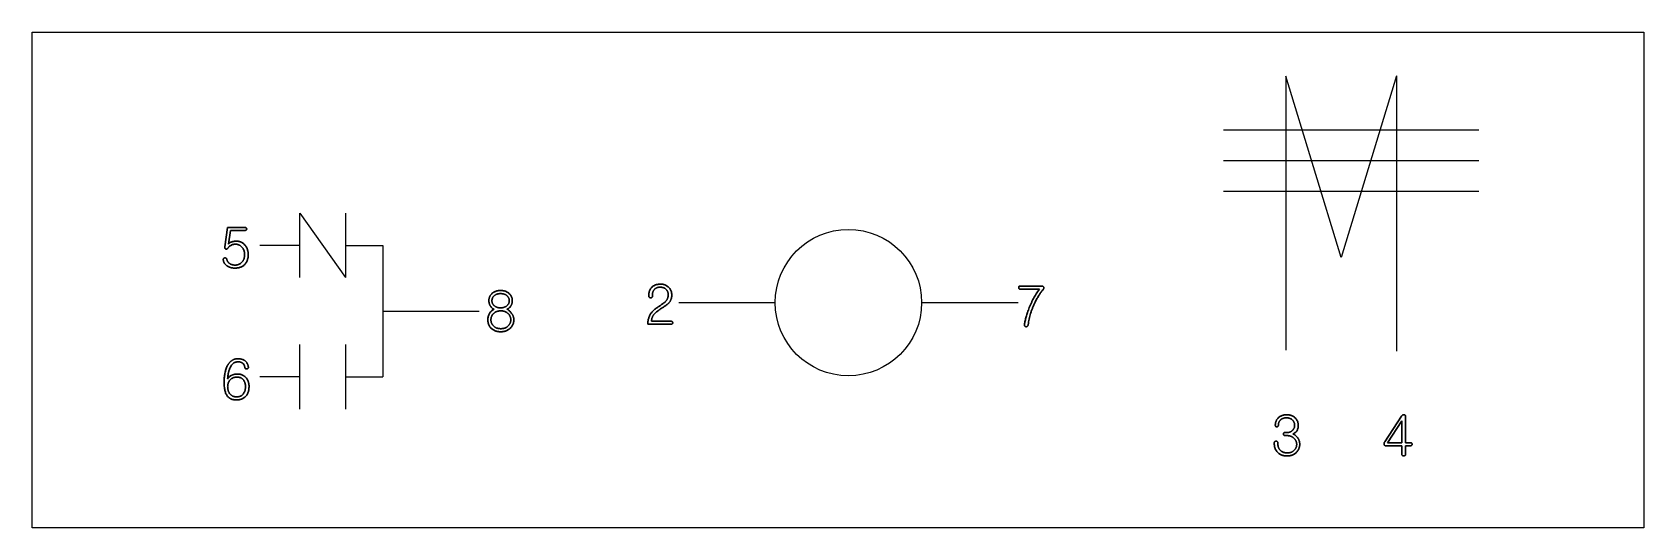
# Model space of a CAD drawing. Header units: millimetres. Extents: x 29 to 409, y 30 to 301.
# Drawn here: x 260.8 to 327.9, y 87.8 to 108.5 of the extents above; entities that cross this region are included whole.
import ezdxf

# ---------------------------------------------------------------- set-up
doc = ezdxf.new("R2010")
doc.units = ezdxf.units.MM
doc.layers.add('4', color=133, linetype='Continuous')
doc.layers.add('ASHADE', color=7, linetype='Continuous')
doc.layers.add('Z_OM_OUTLINE', color=7, linetype='Continuous', lineweight=30)

msp = doc.modelspace()

# ---------------------------------------------------------------- linework, layer by layer
for p, q in [((310.373, 104.42), (321.005, 104.42)), ((310.373, 103.144), (321.005, 103.144)), ((310.373, 101.869), (321.005, 101.869)), ((271.918, 99.611), (270.247, 99.611)), ((273.809, 99.611), (275.366, 99.611)), ((275.366, 99.611), (275.366, 94.133)), ((275.366, 96.872), (279.384, 96.872)), ((287.688, 97.226), (291.706, 97.226)), ((297.805, 97.226), (301.822, 97.226)), ((271.918, 94.133), (270.247, 94.133)), ((273.809, 94.133), (275.366, 94.133))]:
    msp.add_line(p, q)
msp.add_lwpolyline([(260.772, 108.49), (327.871, 108.49), (327.871, 87.845), (260.772, 87.845)], close=True)
msp.add_circle((294.755, 97.226), 3.049)
at = {"layer": '4', "color": 0}
for p, q in [((315.269, 99.104), (312.968, 106.663)), ((317.576, 106.669), (315.269, 99.104))]:
    msp.add_line(p, q, dxfattribs=at)
at = {"layer": 'ASHADE'}
for p, q in [((312.968, 106.663), (312.968, 95.248)), ((317.576, 106.669), (317.576, 95.206)), ((271.918, 98.269), (271.918, 100.953)), ((273.809, 100.953), (273.809, 98.269)), ((271.918, 92.791), (271.918, 95.475)), ((273.809, 95.475), (273.809, 92.791))]:
    msp.add_line(p, q, dxfattribs=at)
at = {"layer": 'ASHADE', "ltscale": 2}
msp.add_line((271.918, 100.953), (273.809, 98.269), dxfattribs=at)
at = {"layer": 'Z_OM_OUTLINE'}
for p, q in [((268.906, 100.358), (268.789, 99.553)), ((269.626, 100.358), (268.906, 100.358)), ((268.938, 99.665), (269.023, 100.231)), ((269.023, 100.231), (269.626, 100.231)), ((286.446, 97.558), (286.446, 97.501)), ((286.594, 97.494), (286.594, 97.556)), ((302.803, 97.916), (301.91, 97.916)), ((301.911, 97.789), (302.716, 97.789)), ((286.963, 96.978), (287.007, 97.009)), ((286.403, 96.321), (287.371, 96.321)), ((287.371, 96.448), (286.552, 96.448)), ((317.783, 92.493), (317.084, 91.423)), ((317.207, 91.388), (317.801, 92.296)), ((317.801, 92.296), (317.801, 91.388)), ((317.949, 91.388), (317.949, 92.477)), ((312.487, 91.383), (312.487, 91.336)), ((312.635, 91.333), (312.635, 91.383)), ((312.995, 91.812), (312.933, 91.812)), ((312.933, 91.685), (313.011, 91.685)), ((317.13, 91.261), (317.801, 91.261)), ((317.801, 91.388), (317.207, 91.388)), ((317.801, 91.261), (317.801, 90.904)), ((318.165, 91.388), (317.949, 91.388)), ((317.949, 91.261), (318.159, 91.261)), ((317.949, 90.904), (317.949, 91.261))]:
    msp.add_line(p, q, dxfattribs=at)
for points, knots in [([(269.68, 100.34), (269.677, 100.342), (269.669, 100.348), (269.656, 100.354), (269.642, 100.358), (269.631, 100.358), (269.626, 100.358)], [0, 0, 0, 0, 0.235533, 0.471133, 0.727815, 1, 1, 1, 1]), ([(269.626, 100.231), (269.632, 100.231), (269.642, 100.231), (269.657, 100.236), (269.671, 100.242), (269.679, 100.248), (269.682, 100.251)], [0, 0, 0, 0, 0.2658055, 0.5123853, 0.7567022, 1, 1, 1, 1]), ([(269.701, 100.294), (269.7, 100.299), (269.7, 100.307), (269.696, 100.319), (269.69, 100.331), (269.684, 100.337), (269.68, 100.34)], [0, 0, 0, 0, 0.25367, 0.497236, 0.743622, 1, 1, 1, 1]), ([(269.682, 100.251), (269.685, 100.254), (269.691, 100.26), (269.696, 100.271), (269.7, 100.282), (269.701, 100.29), (269.701, 100.294)], [0, 0, 0, 0, 0.259861, 0.50393, 0.75062, 1, 1, 1, 1]), ([(268.789, 99.553), (268.788, 99.548), (268.787, 99.537), (268.786, 99.522), (268.788, 99.508), (268.792, 99.495), (268.798, 99.484), (268.806, 99.474), (268.817, 99.466), (268.825, 99.461), (268.829, 99.459)], [0, 0, 0, 0, 0.150093, 0.286877, 0.413004, 0.531472, 0.643222, 0.755129, 0.873522, 1, 1, 1, 1]), ([(268.829, 99.459), (268.833, 99.458), (268.842, 99.455), (268.855, 99.453), (268.867, 99.455), (268.88, 99.459), (268.892, 99.466), (268.904, 99.475), (268.915, 99.487), (268.922, 99.497), (268.926, 99.502)], [0, 0, 0, 0, 0.120141, 0.229286, 0.338431, 0.449539, 0.567175, 0.69745, 0.838895, 1, 1, 1, 1]), ([(268.926, 99.502), (268.934, 99.513), (268.949, 99.535), (268.976, 99.564), (269.006, 99.59), (269.029, 99.604), (269.041, 99.611)], [0, 0, 0, 0, 0.251949, 0.502221, 0.748748, 1, 1, 1, 1]), ([(269.078, 99.754), (269.065, 99.749), (269.038, 99.739), (269.002, 99.718), (268.968, 99.694), (268.948, 99.674), (268.938, 99.665)], [0, 0, 0, 0, 0.250708, 0.500277, 0.748188, 1, 1, 1, 1]), ([(269.041, 99.611), (269.055, 99.619), (269.084, 99.633), (269.131, 99.648), (269.18, 99.657), (269.213, 99.658), (269.23, 99.658)], [0, 0, 0, 0, 0.246462, 0.491852, 0.742581, 1, 1, 1, 1]), ([(269.262, 99.786), (269.246, 99.785), (269.214, 99.784), (269.166, 99.778), (269.121, 99.769), (269.092, 99.759), (269.078, 99.754)], [0, 0, 0, 0, 0.260819, 0.512859, 0.75944, 1, 1, 1, 1]), ([(269.23, 99.658), (269.245, 99.658), (269.273, 99.657), (269.316, 99.651), (269.355, 99.64), (269.393, 99.626), (269.428, 99.607), (269.461, 99.583), (269.492, 99.556), (269.51, 99.535), (269.519, 99.525)], [0, 0, 0, 0, 0.133754, 0.261771, 0.386542, 0.507434, 0.627874, 0.748867, 0.872679, 1, 1, 1, 1]), ([(269.638, 99.611), (269.626, 99.625), (269.603, 99.652), (269.563, 99.688), (269.521, 99.719), (269.475, 99.743), (269.426, 99.762), (269.374, 99.776), (269.319, 99.784), (269.281, 99.785), (269.262, 99.786)], [0, 0, 0, 0, 0.1267565, 0.2496119, 0.3701132, 0.4908858, 0.6117691, 0.7361738, 0.8648863, 1, 1, 1, 1]), ([(269.519, 99.525), (269.527, 99.515), (269.542, 99.494), (269.562, 99.46), (269.579, 99.425), (269.592, 99.388), (269.603, 99.349), (269.611, 99.309), (269.615, 99.266), (269.615, 99.237), (269.616, 99.223)], [0, 0, 0, 0, 0.120217, 0.239097, 0.359536, 0.480692, 0.604885, 0.731998, 0.863728, 1, 1, 1, 1]), ([(269.764, 99.223), (269.764, 99.242), (269.763, 99.279), (269.757, 99.334), (269.747, 99.386), (269.733, 99.436), (269.716, 99.484), (269.694, 99.529), (269.668, 99.572), (269.648, 99.598), (269.638, 99.611)], [0, 0, 0, 0, 0.136772, 0.267885, 0.395691, 0.519481, 0.640677, 0.760811, 0.87952, 1, 1, 1, 1]), ([(268.733, 99.054), (268.73, 99.05), (268.725, 99.041), (268.722, 99.026), (268.722, 99.01), (268.724, 98.999), (268.726, 98.994)], [0, 0, 0, 0, 0.238314, 0.478762, 0.729275, 1, 1, 1, 1]), ([(268.726, 98.994), (268.728, 98.982), (268.734, 98.957), (268.747, 98.923), (268.763, 98.889), (268.782, 98.858), (268.805, 98.829), (268.83, 98.801), (268.859, 98.775), (268.88, 98.76), (268.891, 98.752)], [0, 0, 0, 0, 0.125015, 0.248001, 0.37017, 0.491822, 0.613638, 0.739142, 0.867834, 1, 1, 1, 1]), ([(268.781, 99.086), (268.776, 99.085), (268.766, 99.082), (268.753, 99.075), (268.741, 99.066), (268.736, 99.058), (268.733, 99.054)], [0, 0, 0, 0, 0.259507, 0.508453, 0.74809, 1, 1, 1, 1]), ([(268.836, 99.079), (268.831, 99.081), (268.823, 99.085), (268.809, 99.088), (268.795, 99.088), (268.785, 99.087), (268.781, 99.086)], [0, 0, 0, 0, 0.254365, 0.50003, 0.745905, 1, 1, 1, 1]), ([(268.874, 99.028), (268.872, 99.034), (268.869, 99.045), (268.86, 99.059), (268.849, 99.072), (268.84, 99.077), (268.836, 99.079)], [0, 0, 0, 0, 0.276329, 0.528664, 0.763128, 1, 1, 1, 1]), ([(268.983, 98.856), (268.976, 98.862), (268.962, 98.873), (268.943, 98.891), (268.926, 98.911), (268.912, 98.932), (268.899, 98.954), (268.888, 98.977), (268.88, 99.002), (268.876, 99.019), (268.874, 99.028)], [0, 0, 0, 0, 0.129066, 0.25405, 0.378231, 0.50059, 0.621858, 0.745864, 0.870238, 1, 1, 1, 1]), ([(268.891, 98.752), (268.902, 98.745), (268.925, 98.73), (268.961, 98.712), (268.999, 98.697), (269.038, 98.684), (269.079, 98.674), (269.121, 98.667), (269.165, 98.663), (269.195, 98.662), (269.21, 98.662)], [0, 0, 0, 0, 0.120157, 0.239412, 0.35946, 0.48144, 0.606016, 0.733648, 0.865139, 1, 1, 1, 1]), ([(269.221, 98.789), (269.209, 98.789), (269.186, 98.79), (269.152, 98.793), (269.119, 98.798), (269.089, 98.806), (269.059, 98.815), (269.032, 98.827), (269.007, 98.84), (268.991, 98.851), (268.983, 98.856)], [0, 0, 0, 0, 0.142212, 0.278425, 0.407828, 0.533619, 0.653919, 0.771274, 0.886099, 1, 1, 1, 1]), ([(269.21, 98.662), (269.233, 98.662), (269.278, 98.663), (269.342, 98.672), (269.403, 98.685), (269.459, 98.705), (269.511, 98.729), (269.558, 98.759), (269.602, 98.795), (269.627, 98.822), (269.639, 98.836)], [0, 0, 0, 0, 0.14399, 0.279299, 0.408352, 0.531297, 0.65044, 0.767108, 0.883045, 1, 1, 1, 1]), ([(269.513, 98.923), (269.504, 98.912), (269.485, 98.891), (269.454, 98.864), (269.42, 98.841), (269.385, 98.822), (269.347, 98.807), (269.307, 98.797), (269.265, 98.79), (269.236, 98.79), (269.221, 98.789)], [0, 0, 0, 0, 0.127638, 0.251944, 0.374404, 0.494753, 0.615597, 0.739359, 0.867327, 1, 1, 1, 1]), ([(269.616, 99.223), (269.616, 99.208), (269.615, 99.18), (269.61, 99.138), (269.602, 99.098), (269.591, 99.06), (269.576, 99.023), (269.559, 98.988), (269.538, 98.954), (269.521, 98.933), (269.513, 98.923)], [0, 0, 0, 0, 0.133088, 0.262779, 0.388175, 0.511835, 0.633611, 0.754848, 0.876624, 1, 1, 1, 1]), ([(269.639, 98.836), (269.649, 98.849), (269.669, 98.874), (269.694, 98.916), (269.716, 98.961), (269.734, 99.008), (269.748, 99.058), (269.757, 99.11), (269.763, 99.166), (269.764, 99.203), (269.764, 99.223)], [0, 0, 0, 0, 0.117389, 0.234208, 0.353138, 0.474172, 0.59856, 0.726838, 0.860173, 1, 1, 1, 1]), ([(286.922, 97.995), (286.903, 97.995), (286.868, 97.994), (286.815, 97.987), (286.766, 97.977), (286.719, 97.962), (286.676, 97.942), (286.635, 97.919), (286.597, 97.891), (286.574, 97.869), (286.563, 97.858)], [0, 0, 0, 0, 0.139305, 0.272036, 0.399842, 0.523168, 0.643658, 0.762037, 0.880119, 1, 1, 1, 1]), ([(287.28, 97.855), (287.269, 97.867), (287.246, 97.889), (287.208, 97.918), (287.167, 97.941), (287.123, 97.961), (287.077, 97.977), (287.028, 97.988), (286.976, 97.994), (286.94, 97.995), (286.922, 97.995)], [0, 0, 0, 0, 0.1213937, 0.2409119, 0.3601983, 0.480793, 0.6033354, 0.7302471, 0.8617776, 1, 1, 1, 1]), ([(279.908, 97.596), (279.898, 97.586), (279.879, 97.566), (279.854, 97.533), (279.833, 97.499), (279.815, 97.463), (279.802, 97.425), (279.792, 97.386), (279.787, 97.345), (279.786, 97.318), (279.785, 97.303)], [0, 0, 0, 0, 0.128637, 0.254768, 0.377916, 0.499644, 0.621377, 0.744776, 0.869869, 1, 1, 1, 1]), ([(279.785, 97.303), (279.786, 97.292), (279.786, 97.269), (279.79, 97.235), (279.796, 97.202), (279.804, 97.171), (279.815, 97.141), (279.828, 97.112), (279.843, 97.085), (279.856, 97.068), (279.862, 97.059)], [0, 0, 0, 0, 0.134934, 0.265306, 0.393305, 0.517035, 0.638974, 0.759094, 0.879322, 1, 1, 1, 1]), ([(280.272, 97.728), (280.254, 97.728), (280.217, 97.727), (280.165, 97.721), (280.115, 97.711), (280.068, 97.696), (280.023, 97.677), (279.982, 97.655), (279.943, 97.628), (279.919, 97.607), (279.908, 97.596)], [0, 0, 0, 0, 0.139237, 0.271834, 0.399458, 0.523325, 0.643566, 0.762132, 0.880701, 1, 1, 1, 1]), ([(279.913, 97.304), (279.913, 97.314), (279.913, 97.334), (279.918, 97.363), (279.925, 97.39), (279.934, 97.417), (279.948, 97.442), (279.963, 97.466), (279.982, 97.489), (279.996, 97.503), (280.003, 97.51)], [0, 0, 0, 0, 0.128615, 0.254199, 0.376785, 0.498269, 0.618953, 0.742904, 0.869771, 1, 1, 1, 1]), ([(280.003, 97.101), (279.996, 97.108), (279.982, 97.121), (279.963, 97.144), (279.948, 97.167), (279.935, 97.192), (279.925, 97.219), (279.918, 97.246), (279.913, 97.275), (279.913, 97.294), (279.913, 97.304)], [0, 0, 0, 0, 0.130305, 0.25602, 0.378604, 0.500306, 0.621462, 0.745082, 0.870301, 1, 1, 1, 1]), ([(280.003, 97.51), (280.012, 97.518), (280.029, 97.532), (280.057, 97.551), (280.088, 97.566), (280.12, 97.579), (280.155, 97.589), (280.192, 97.596), (280.23, 97.6), (280.257, 97.601), (280.271, 97.601)], [0, 0, 0, 0, 0.115646, 0.232316, 0.350729, 0.47056, 0.594312, 0.724014, 0.858944, 1, 1, 1, 1]), ([(280.271, 97.601), (280.284, 97.601), (280.311, 97.6), (280.35, 97.596), (280.387, 97.589), (280.422, 97.579), (280.455, 97.566), (280.486, 97.551), (280.514, 97.532), (280.532, 97.518), (280.54, 97.51)], [0, 0, 0, 0, 0.141197, 0.275172, 0.403958, 0.527931, 0.649029, 0.766606, 0.883403, 1, 1, 1, 1]), ([(280.636, 97.597), (280.624, 97.607), (280.601, 97.628), (280.562, 97.655), (280.521, 97.678), (280.476, 97.697), (280.429, 97.711), (280.379, 97.721), (280.326, 97.727), (280.29, 97.728), (280.272, 97.728)], [0, 0, 0, 0, 0.118929, 0.236988, 0.355729, 0.476147, 0.599952, 0.727765, 0.860557, 1, 1, 1, 1]), ([(280.54, 97.51), (280.548, 97.503), (280.562, 97.49), (280.581, 97.466), (280.597, 97.442), (280.611, 97.417), (280.621, 97.391), (280.628, 97.363), (280.633, 97.334), (280.633, 97.314), (280.633, 97.304)], [0, 0, 0, 0, 0.131579, 0.258706, 0.382804, 0.50354, 0.624902, 0.746868, 0.872035, 1, 1, 1, 1]), ([(280.633, 97.304), (280.633, 97.294), (280.633, 97.275), (280.628, 97.246), (280.621, 97.219), (280.611, 97.192), (280.597, 97.167), (280.581, 97.144), (280.562, 97.121), (280.548, 97.108), (280.54, 97.101)], [0, 0, 0, 0, 0.129031, 0.2538272, 0.3768103, 0.4978429, 0.6195854, 0.7423347, 0.8683251, 1, 1, 1, 1]), ([(280.761, 97.305), (280.76, 97.319), (280.759, 97.346), (280.753, 97.387), (280.744, 97.426), (280.73, 97.464), (280.712, 97.5), (280.691, 97.534), (280.666, 97.567), (280.646, 97.587), (280.636, 97.597)], [0, 0, 0, 0, 0.128917, 0.25396, 0.377169, 0.499056, 0.62013, 0.743626, 0.870177, 1, 1, 1, 1]), ([(280.682, 97.059), (280.689, 97.068), (280.701, 97.085), (280.717, 97.113), (280.731, 97.142), (280.741, 97.172), (280.75, 97.203), (280.756, 97.236), (280.76, 97.27), (280.76, 97.293), (280.761, 97.305)], [0, 0, 0, 0, 0.121565, 0.243744, 0.365204, 0.486262, 0.610647, 0.73648, 0.86604, 1, 1, 1, 1]), ([(286.563, 97.858), (286.554, 97.848), (286.535, 97.827), (286.511, 97.794), (286.491, 97.759), (286.474, 97.722), (286.462, 97.683), (286.452, 97.643), (286.447, 97.601), (286.446, 97.572), (286.446, 97.558)], [0, 0, 0, 0, 0.126283, 0.249636, 0.371196, 0.493066, 0.615259, 0.739587, 0.867725, 1, 1, 1, 1]), ([(286.446, 97.501), (286.446, 97.496), (286.446, 97.484), (286.451, 97.468), (286.457, 97.454), (286.464, 97.446), (286.467, 97.442)], [0, 0, 0, 0, 0.2742778, 0.524596, 0.7646506, 1, 1, 1, 1]), ([(286.467, 97.442), (286.471, 97.439), (286.478, 97.433), (286.491, 97.427), (286.504, 97.424), (286.514, 97.423), (286.519, 97.423)], [0, 0, 0, 0, 0.250921, 0.492134, 0.740992, 1, 1, 1, 1]), ([(286.519, 97.423), (286.524, 97.423), (286.533, 97.424), (286.547, 97.427), (286.56, 97.433), (286.567, 97.439), (286.571, 97.442)], [0, 0, 0, 0, 0.264234, 0.512515, 0.75317, 1, 1, 1, 1]), ([(286.571, 97.442), (286.574, 97.445), (286.581, 97.452), (286.589, 97.465), (286.594, 97.479), (286.594, 97.489), (286.594, 97.494)], [0, 0, 0, 0, 0.251575, 0.494641, 0.739276, 1, 1, 1, 1]), ([(286.594, 97.556), (286.595, 97.567), (286.595, 97.587), (286.599, 97.618), (286.605, 97.647), (286.614, 97.675), (286.625, 97.701), (286.64, 97.726), (286.656, 97.75), (286.669, 97.764), (286.676, 97.771)], [0, 0, 0, 0, 0.13351, 0.262216, 0.38893, 0.511484, 0.632247, 0.753637, 0.87557, 1, 1, 1, 1]), ([(286.676, 97.771), (286.684, 97.779), (286.699, 97.794), (286.725, 97.814), (286.753, 97.831), (286.783, 97.844), (286.815, 97.855), (286.849, 97.863), (286.885, 97.867), (286.909, 97.868), (286.922, 97.868)], [0, 0, 0, 0, 0.1197222, 0.2395621, 0.3575625, 0.478001, 0.6012331, 0.7285669, 0.861038, 1, 1, 1, 1]), ([(286.922, 97.868), (286.934, 97.868), (286.959, 97.867), (286.995, 97.862), (287.029, 97.855), (287.061, 97.844), (287.092, 97.83), (287.12, 97.813), (287.146, 97.793), (287.162, 97.778), (287.17, 97.77)], [0, 0, 0, 0, 0.137717, 0.269152, 0.396523, 0.518651, 0.639611, 0.758212, 0.877937, 1, 1, 1, 1]), ([(287.251, 97.551), (287.251, 97.538), (287.25, 97.513), (287.246, 97.475), (287.238, 97.439), (287.227, 97.404), (287.214, 97.371), (287.196, 97.339), (287.176, 97.309), (287.161, 97.29), (287.153, 97.281)], [0, 0, 0, 0, 0.132748, 0.260728, 0.385939, 0.509648, 0.631125, 0.752852, 0.875366, 1, 1, 1, 1]), ([(287.17, 97.77), (287.176, 97.762), (287.189, 97.748), (287.206, 97.724), (287.22, 97.698), (287.231, 97.672), (287.24, 97.643), (287.247, 97.614), (287.251, 97.583), (287.251, 97.562), (287.251, 97.551)], [0, 0, 0, 0, 0.123885, 0.24539, 0.366427, 0.486915, 0.610536, 0.735625, 0.865433, 1, 1, 1, 1]), ([(287.4, 97.55), (287.399, 97.565), (287.399, 97.594), (287.393, 97.637), (287.384, 97.678), (287.371, 97.717), (287.354, 97.755), (287.333, 97.79), (287.309, 97.825), (287.29, 97.845), (287.28, 97.855)], [0, 0, 0, 0, 0.132879, 0.260823, 0.384865, 0.507069, 0.628977, 0.750578, 0.873917, 1, 1, 1, 1]), ([(287.291, 97.226), (287.3, 97.237), (287.318, 97.258), (287.34, 97.293), (287.358, 97.33), (287.373, 97.369), (287.385, 97.411), (287.394, 97.455), (287.399, 97.502), (287.399, 97.534), (287.4, 97.55)], [0, 0, 0, 0, 0.117576, 0.234513, 0.353393, 0.473629, 0.598035, 0.726691, 0.860363, 1, 1, 1, 1]), ([(301.91, 97.916), (301.905, 97.916), (301.896, 97.916), (301.883, 97.913), (301.872, 97.908), (301.862, 97.901), (301.856, 97.891), (301.85, 97.881), (301.848, 97.868), (301.847, 97.858), (301.847, 97.853)], [0, 0, 0, 0, 0.146872, 0.274046, 0.392094, 0.501517, 0.610941, 0.726033, 0.856377, 1, 1, 1, 1]), ([(301.847, 97.853), (301.847, 97.848), (301.847, 97.839), (301.851, 97.825), (301.855, 97.814), (301.863, 97.805), (301.872, 97.797), (301.883, 97.792), (301.896, 97.789), (301.906, 97.789), (301.911, 97.789)], [0, 0, 0, 0, 0.146952, 0.274546, 0.393011, 0.502052, 0.613079, 0.728635, 0.856229, 1, 1, 1, 1]), ([(302.716, 97.789), (302.696, 97.763), (302.656, 97.712), (302.598, 97.629), (302.542, 97.541), (302.488, 97.447), (302.435, 97.348), (302.384, 97.243), (302.334, 97.133), (302.303, 97.057), (302.287, 97.018)], [0, 0, 0, 0, 0.109394, 0.223035, 0.340932, 0.463483, 0.590172, 0.721843, 0.858474, 1, 1, 1, 1]), ([(302.528, 97.243), (302.542, 97.271), (302.57, 97.327), (302.613, 97.406), (302.655, 97.481), (302.698, 97.55), (302.74, 97.614), (302.782, 97.673), (302.823, 97.726), (302.852, 97.759), (302.867, 97.774)], [0, 0, 0, 0, 0.1506805, 0.2939173, 0.4298201, 0.5582427, 0.6788683, 0.7930208, 0.8997366, 1, 1, 1, 1]), ([(302.886, 97.869), (302.882, 97.876), (302.874, 97.89), (302.854, 97.905), (302.83, 97.915), (302.812, 97.916), (302.803, 97.916)], [0, 0, 0, 0, 0.245729, 0.47855, 0.723821, 1, 1, 1, 1]), ([(302.867, 97.774), (302.872, 97.782), (302.884, 97.796), (302.893, 97.821), (302.894, 97.846), (302.889, 97.861), (302.886, 97.869)], [0, 0, 0, 0, 0.281152, 0.527085, 0.760284, 1, 1, 1, 1]), ([(279.806, 96.771), (279.796, 96.752), (279.776, 96.712), (279.757, 96.648), (279.745, 96.58), (279.744, 96.533), (279.743, 96.509)], [0, 0, 0, 0, 0.2410229, 0.4852633, 0.7369455, 1, 1, 1, 1]), ([(280, 96.948), (279.98, 96.936), (279.941, 96.913), (279.888, 96.872), (279.842, 96.825), (279.818, 96.789), (279.806, 96.771)], [0, 0, 0, 0, 0.260674, 0.512287, 0.756948, 1, 1, 1, 1]), ([(279.862, 97.059), (279.871, 97.047), (279.891, 97.023), (279.924, 96.992), (279.96, 96.966), (279.987, 96.954), (280, 96.948)], [0, 0, 0, 0, 0.263995, 0.514148, 0.758772, 1, 1, 1, 1]), ([(279.87, 96.508), (279.871, 96.521), (279.871, 96.545), (279.876, 96.581), (279.884, 96.616), (279.896, 96.649), (279.91, 96.681), (279.929, 96.711), (279.95, 96.739), (279.967, 96.756), (279.975, 96.765)], [0, 0, 0, 0, 0.131498, 0.25826, 0.382344, 0.504419, 0.626133, 0.748755, 0.872451, 1, 1, 1, 1]), ([(279.975, 96.765), (279.985, 96.774), (280.004, 96.793), (280.037, 96.816), (280.071, 96.836), (280.109, 96.852), (280.149, 96.865), (280.191, 96.874), (280.236, 96.88), (280.267, 96.88), (280.283, 96.88)], [0, 0, 0, 0, 0.1194366, 0.2367802, 0.3554124, 0.4753355, 0.5988128, 0.7271397, 0.8606162, 1, 1, 1, 1]), ([(280.271, 97.008), (280.257, 97.008), (280.23, 97.008), (280.192, 97.013), (280.155, 97.02), (280.12, 97.03), (280.088, 97.044), (280.057, 97.059), (280.029, 97.078), (280.012, 97.093), (280.003, 97.101)], [0, 0, 0, 0, 0.140564, 0.275153, 0.404403, 0.528034, 0.647877, 0.766401, 0.883295, 1, 1, 1, 1]), ([(280.54, 97.101), (280.532, 97.093), (280.514, 97.078), (280.486, 97.059), (280.455, 97.043), (280.422, 97.03), (280.387, 97.02), (280.35, 97.013), (280.311, 97.008), (280.284, 97.008), (280.271, 97.008)], [0, 0, 0, 0, 0.117628, 0.234647, 0.35234, 0.473443, 0.597298, 0.725642, 0.859288, 1, 1, 1, 1]), ([(280.283, 96.88), (280.298, 96.88), (280.329, 96.88), (280.373, 96.874), (280.415, 96.865), (280.455, 96.852), (280.492, 96.836), (280.527, 96.816), (280.561, 96.793), (280.58, 96.774), (280.59, 96.765)], [0, 0, 0, 0, 0.138625, 0.270366, 0.397937, 0.520676, 0.641691, 0.760514, 0.879644, 1, 1, 1, 1]), ([(280.539, 96.948), (280.553, 96.954), (280.58, 96.966), (280.617, 96.992), (280.652, 97.023), (280.672, 97.047), (280.682, 97.059)], [0, 0, 0, 0, 0.243251, 0.487828, 0.738731, 1, 1, 1, 1]), ([(280.732, 96.778), (280.719, 96.797), (280.694, 96.832), (280.648, 96.879), (280.597, 96.918), (280.559, 96.938), (280.539, 96.948)], [0, 0, 0, 0, 0.256061, 0.504936, 0.75055, 1, 1, 1, 1]), ([(280.59, 96.765), (280.599, 96.756), (280.615, 96.739), (280.637, 96.711), (280.656, 96.681), (280.671, 96.649), (280.683, 96.616), (280.691, 96.582), (280.696, 96.545), (280.697, 96.521), (280.697, 96.508)], [0, 0, 0, 0, 0.128608, 0.252507, 0.375242, 0.496957, 0.61893, 0.74278, 0.869032, 1, 1, 1, 1]), ([(280.824, 96.511), (280.824, 96.523), (280.823, 96.547), (280.819, 96.583), (280.812, 96.617), (280.801, 96.651), (280.789, 96.685), (280.772, 96.717), (280.754, 96.748), (280.739, 96.768), (280.732, 96.778)], [0, 0, 0, 0, 0.126412, 0.2502, 0.373405, 0.495837, 0.619106, 0.743399, 0.870633, 1, 1, 1, 1]), ([(286.52, 96.753), (286.51, 96.737), (286.491, 96.706), (286.467, 96.657), (286.447, 96.606), (286.43, 96.553), (286.418, 96.498), (286.409, 96.44), (286.404, 96.381), (286.404, 96.341), (286.403, 96.321)], [0, 0, 0, 0, 0.1197926, 0.2399205, 0.3608197, 0.4824745, 0.6074813, 0.7345591, 0.8649394, 1, 1, 1, 1]), ([(286.857, 97.063), (286.838, 97.051), (286.802, 97.027), (286.75, 96.991), (286.702, 96.953), (286.658, 96.915), (286.617, 96.876), (286.581, 96.836), (286.548, 96.795), (286.529, 96.766), (286.52, 96.753)], [0, 0, 0, 0, 0.14365, 0.280986, 0.412284, 0.539416, 0.660649, 0.777948, 0.890757, 1, 1, 1, 1]), ([(286.552, 96.448), (286.553, 96.461), (286.556, 96.486), (286.563, 96.524), (286.571, 96.56), (286.582, 96.593), (286.594, 96.625), (286.608, 96.656), (286.624, 96.684), (286.636, 96.702), (286.642, 96.71)], [0, 0, 0, 0, 0.14016, 0.27538, 0.404855, 0.53082, 0.653149, 0.771246, 0.886269, 1, 1, 1, 1]), ([(286.642, 96.71), (286.65, 96.721), (286.666, 96.742), (286.695, 96.774), (286.728, 96.806), (286.766, 96.838), (286.809, 96.872), (286.856, 96.907), (286.907, 96.942), (286.944, 96.966), (286.963, 96.978)], [0, 0, 0, 0, 0.09225, 0.193438, 0.303448, 0.422673, 0.551914, 0.690734, 0.84011, 1, 1, 1, 1]), ([(287.153, 97.281), (287.146, 97.274), (287.131, 97.258), (287.105, 97.235), (287.074, 97.21), (287.039, 97.184), (287, 97.155), (286.956, 97.126), (286.908, 97.095), (286.875, 97.073), (286.857, 97.063)], [0, 0, 0, 0, 0.0819925, 0.1761959, 0.2828866, 0.401538, 0.5322548, 0.6753524, 0.8311672, 1, 1, 1, 1]), ([(287.007, 97.009), (287.024, 97.02), (287.057, 97.041), (287.104, 97.073), (287.147, 97.103), (287.185, 97.131), (287.218, 97.157), (287.247, 97.181), (287.271, 97.204), (287.285, 97.219), (287.291, 97.226)], [0, 0, 0, 0, 0.171352, 0.330159, 0.474433, 0.606288, 0.723792, 0.829102, 0.920416, 1, 1, 1, 1]), ([(302.287, 97.018), (302.274, 96.984), (302.248, 96.919), (302.213, 96.822), (302.182, 96.728), (302.155, 96.638), (302.132, 96.552), (302.112, 96.47), (302.097, 96.391), (302.089, 96.34), (302.086, 96.315)], [0, 0, 0, 0, 0.147505, 0.288198, 0.422849, 0.550695, 0.672276, 0.78728, 0.896735, 1, 1, 1, 1]), ([(302.24, 96.306), (302.245, 96.345), (302.256, 96.424), (302.279, 96.542), (302.307, 96.66), (302.34, 96.777), (302.379, 96.894), (302.424, 97.011), (302.473, 97.128), (302.51, 97.204), (302.528, 97.243)], [0, 0, 0, 0, 0.1213005, 0.2428319, 0.3655671, 0.4892501, 0.6142885, 0.7412412, 0.8694508, 1, 1, 1, 1]), ([(279.743, 96.509), (279.743, 96.493), (279.744, 96.46), (279.75, 96.413), (279.76, 96.367), (279.774, 96.323), (279.792, 96.281), (279.814, 96.241), (279.84, 96.203), (279.86, 96.179), (279.87, 96.167)], [0, 0, 0, 0, 0.131321, 0.259102, 0.383441, 0.50625, 0.628601, 0.750798, 0.873994, 1, 1, 1, 1]), ([(279.975, 96.254), (279.967, 96.263), (279.95, 96.28), (279.929, 96.308), (279.91, 96.338), (279.896, 96.369), (279.884, 96.402), (279.876, 96.436), (279.871, 96.472), (279.871, 96.496), (279.87, 96.508)], [0, 0, 0, 0, 0.128399, 0.25292, 0.375362, 0.496827, 0.619715, 0.742347, 0.868794, 1, 1, 1, 1]), ([(279.87, 96.167), (279.883, 96.155), (279.909, 96.13), (279.952, 96.098), (279.999, 96.071), (280.048, 96.049), (280.101, 96.032), (280.157, 96.02), (280.215, 96.012), (280.256, 96.012), (280.276, 96.011)], [0, 0, 0, 0, 0.120618, 0.24036, 0.359192, 0.47994, 0.603188, 0.729927, 0.862085, 1, 1, 1, 1]), ([(280.283, 96.138), (280.267, 96.139), (280.236, 96.139), (280.191, 96.145), (280.149, 96.154), (280.109, 96.166), (280.071, 96.183), (280.037, 96.203), (280.004, 96.226), (279.985, 96.244), (279.975, 96.254)], [0, 0, 0, 0, 0.139384, 0.27286, 0.401187, 0.524665, 0.644588, 0.76322, 0.880563, 1, 1, 1, 1]), ([(280.276, 96.011), (280.297, 96.012), (280.337, 96.012), (280.397, 96.02), (280.453, 96.032), (280.506, 96.05), (280.555, 96.071), (280.602, 96.098), (280.645, 96.13), (280.671, 96.155), (280.684, 96.167)], [0, 0, 0, 0, 0.1380314, 0.2703266, 0.3979368, 0.5206302, 0.6415097, 0.760177, 0.8793795, 1, 1, 1, 1]), ([(280.59, 96.254), (280.58, 96.244), (280.561, 96.226), (280.527, 96.203), (280.492, 96.183), (280.455, 96.167), (280.415, 96.154), (280.373, 96.145), (280.329, 96.139), (280.298, 96.139), (280.283, 96.138)], [0, 0, 0, 0, 0.120356, 0.239486, 0.358309, 0.479324, 0.602063, 0.729634, 0.861375, 1, 1, 1, 1]), ([(280.697, 96.508), (280.697, 96.496), (280.696, 96.472), (280.691, 96.436), (280.683, 96.402), (280.671, 96.369), (280.656, 96.338), (280.637, 96.308), (280.615, 96.28), (280.599, 96.262), (280.59, 96.254)], [0, 0, 0, 0, 0.130672, 0.256605, 0.37901, 0.501791, 0.623261, 0.745821, 0.87054, 1, 1, 1, 1]), ([(280.684, 96.167), (280.696, 96.179), (280.718, 96.203), (280.746, 96.241), (280.77, 96.282), (280.79, 96.324), (280.805, 96.368), (280.816, 96.414), (280.823, 96.462), (280.824, 96.494), (280.824, 96.511)], [0, 0, 0, 0, 0.128741, 0.25436, 0.377596, 0.499417, 0.62131, 0.744744, 0.870238, 1, 1, 1, 1]), ([(287.421, 96.43), (287.417, 96.432), (287.41, 96.438), (287.398, 96.443), (287.385, 96.447), (287.376, 96.448), (287.371, 96.448)], [0, 0, 0, 0, 0.248578, 0.496632, 0.743487, 1, 1, 1, 1]), ([(287.371, 96.321), (287.376, 96.321), (287.385, 96.321), (287.398, 96.326), (287.41, 96.332), (287.417, 96.338), (287.421, 96.341)], [0, 0, 0, 0, 0.252294, 0.496302, 0.745027, 1, 1, 1, 1]), ([(287.442, 96.384), (287.442, 96.389), (287.441, 96.397), (287.437, 96.409), (287.431, 96.421), (287.424, 96.427), (287.421, 96.43)], [0, 0, 0, 0, 0.25123, 0.494403, 0.741678, 1, 1, 1, 1]), ([(287.421, 96.341), (287.424, 96.344), (287.43, 96.35), (287.437, 96.361), (287.441, 96.372), (287.442, 96.38), (287.442, 96.384)], [0, 0, 0, 0, 0.2696767, 0.516477, 0.7576832, 1, 1, 1, 1]), ([(302.086, 96.315), (302.085, 96.308), (302.083, 96.296), (302.085, 96.278), (302.09, 96.261), (302.096, 96.252), (302.099, 96.247)], [0, 0, 0, 0, 0.27248, 0.526313, 0.763133, 1, 1, 1, 1]), ([(302.099, 96.247), (302.102, 96.243), (302.109, 96.236), (302.122, 96.228), (302.136, 96.222), (302.145, 96.221), (302.15, 96.22)], [0, 0, 0, 0, 0.255678, 0.500981, 0.745779, 1, 1, 1, 1]), ([(302.15, 96.22), (302.156, 96.22), (302.166, 96.22), (302.18, 96.223), (302.194, 96.229), (302.202, 96.235), (302.206, 96.238)], [0, 0, 0, 0, 0.2533749, 0.4953006, 0.741882, 1, 1, 1, 1]), ([(302.206, 96.238), (302.211, 96.242), (302.219, 96.251), (302.229, 96.268), (302.236, 96.286), (302.239, 96.299), (302.24, 96.306)], [0, 0, 0, 0, 0.238218, 0.480118, 0.730038, 1, 1, 1, 1]), ([(269.341, 94.887), (269.328, 94.886), (269.305, 94.886), (269.269, 94.883), (269.235, 94.877), (269.202, 94.868), (269.17, 94.858), (269.139, 94.845), (269.11, 94.829), (269.081, 94.812), (269.054, 94.792), (269.028, 94.769), (269.003, 94.744), (268.979, 94.717), (268.956, 94.688), (268.934, 94.656), (268.914, 94.622), (268.901, 94.598), (268.895, 94.586)], [0, 0, 0, 0, 0.063959, 0.125825, 0.186582, 0.245913, 0.304712, 0.36331, 0.421523, 0.480222, 0.539607, 0.599797, 0.66184, 0.724812, 0.790248, 0.857614, 0.92747, 1, 1, 1, 1]), ([(269.01, 94.513), (269.019, 94.533), (269.038, 94.57), (269.071, 94.621), (269.108, 94.663), (269.147, 94.699), (269.191, 94.726), (269.237, 94.746), (269.287, 94.757), (269.321, 94.759), (269.338, 94.76)], [0, 0, 0, 0, 0.149126, 0.287304, 0.414903, 0.535429, 0.65111, 0.765091, 0.880418, 1, 1, 1, 1]), ([(269.338, 94.76), (269.349, 94.76), (269.37, 94.759), (269.4, 94.755), (269.429, 94.75), (269.456, 94.742), (269.481, 94.732), (269.505, 94.719), (269.527, 94.705), (269.54, 94.693), (269.546, 94.687)], [0, 0, 0, 0, 0.142355, 0.276813, 0.406845, 0.530769, 0.651169, 0.767312, 0.884488, 1, 1, 1, 1]), ([(269.622, 94.807), (269.613, 94.813), (269.594, 94.826), (269.563, 94.842), (269.53, 94.856), (269.496, 94.868), (269.459, 94.876), (269.421, 94.882), (269.382, 94.886), (269.354, 94.887), (269.341, 94.887)], [0, 0, 0, 0, 0.115236, 0.232314, 0.351064, 0.47187, 0.596677, 0.726496, 0.860708, 1, 1, 1, 1]), ([(269.546, 94.687), (269.557, 94.676), (269.577, 94.654), (269.601, 94.614), (269.619, 94.568), (269.625, 94.535), (269.629, 94.518)], [0, 0, 0, 0, 0.234182, 0.473901, 0.726407, 1, 1, 1, 1]), ([(269.772, 94.538), (269.77, 94.553), (269.765, 94.581), (269.755, 94.622), (269.741, 94.659), (269.724, 94.694), (269.704, 94.727), (269.68, 94.757), (269.653, 94.784), (269.632, 94.799), (269.622, 94.807)], [0, 0, 0, 0, 0.137815, 0.269388, 0.395397, 0.518808, 0.638579, 0.757582, 0.878059, 1, 1, 1, 1]), ([(268.895, 94.586), (268.884, 94.563), (268.862, 94.517), (268.835, 94.442), (268.812, 94.363), (268.793, 94.277), (268.779, 94.186), (268.768, 94.09), (268.762, 93.989), (268.761, 93.919), (268.761, 93.883)], [0, 0, 0, 0, 0.104548, 0.213612, 0.328369, 0.449206, 0.576591, 0.710517, 0.851708, 1, 1, 1, 1]), ([(268.909, 94.043), (268.911, 94.066), (268.913, 94.112), (268.921, 94.178), (268.93, 94.241), (268.941, 94.302), (268.955, 94.359), (268.971, 94.413), (268.989, 94.465), (269.003, 94.497), (269.01, 94.513)], [0, 0, 0, 0, 0.1441692, 0.2826311, 0.4148212, 0.5416064, 0.6635138, 0.7805282, 0.8922789, 1, 1, 1, 1]), ([(269.055, 94.186), (269.04, 94.177), (269.011, 94.158), (268.971, 94.124), (268.937, 94.086), (268.918, 94.057), (268.909, 94.043)], [0, 0, 0, 0, 0.255635, 0.504609, 0.75101, 1, 1, 1, 1]), ([(268.909, 93.72), (268.909, 93.735), (268.91, 93.762), (268.915, 93.803), (268.923, 93.842), (268.935, 93.88), (268.95, 93.915), (268.969, 93.948), (268.99, 93.98), (269.007, 93.999), (269.016, 94.009)], [0, 0, 0, 0, 0.135453, 0.265464, 0.390996, 0.514431, 0.635257, 0.756428, 0.877204, 1, 1, 1, 1]), ([(269.016, 94.009), (269.025, 94.018), (269.043, 94.036), (269.074, 94.06), (269.105, 94.079), (269.139, 94.096), (269.175, 94.108), (269.212, 94.117), (269.251, 94.123), (269.277, 94.123), (269.291, 94.124)], [0, 0, 0, 0, 0.126837, 0.250005, 0.372298, 0.493566, 0.614848, 0.739302, 0.867019, 1, 1, 1, 1]), ([(269.332, 94.251), (269.319, 94.251), (269.293, 94.25), (269.254, 94.247), (269.218, 94.242), (269.182, 94.235), (269.148, 94.226), (269.116, 94.215), (269.085, 94.202), (269.065, 94.191), (269.055, 94.186)], [0, 0, 0, 0, 0.138276, 0.271155, 0.400342, 0.525951, 0.647796, 0.766914, 0.884593, 1, 1, 1, 1]), ([(269.291, 94.124), (269.306, 94.123), (269.334, 94.123), (269.376, 94.117), (269.415, 94.108), (269.451, 94.094), (269.484, 94.077), (269.515, 94.056), (269.544, 94.031), (269.56, 94.012), (269.568, 94.002)], [0, 0, 0, 0, 0.140567, 0.272714, 0.399733, 0.522322, 0.641326, 0.759927, 0.878122, 1, 1, 1, 1]), ([(269.638, 94.133), (269.626, 94.143), (269.604, 94.161), (269.568, 94.185), (269.532, 94.205), (269.494, 94.222), (269.455, 94.235), (269.415, 94.244), (269.374, 94.25), (269.346, 94.25), (269.332, 94.251)], [0, 0, 0, 0, 0.13161, 0.259174, 0.383585, 0.506712, 0.628697, 0.750578, 0.874244, 1, 1, 1, 1]), ([(269.568, 94.002), (269.575, 93.993), (269.588, 93.975), (269.605, 93.944), (269.619, 93.912), (269.631, 93.878), (269.64, 93.842), (269.646, 93.804), (269.65, 93.764), (269.651, 93.737), (269.651, 93.723)], [0, 0, 0, 0, 0.1153346, 0.2300968, 0.3483674, 0.468571, 0.5940146, 0.7239393, 0.8583668, 1, 1, 1, 1]), ([(269.629, 94.518), (269.63, 94.513), (269.632, 94.503), (269.639, 94.49), (269.646, 94.479), (269.655, 94.471), (269.666, 94.464), (269.68, 94.462), (269.694, 94.461), (269.704, 94.462), (269.709, 94.463)], [0, 0, 0, 0, 0.142917, 0.2713388, 0.3874412, 0.4976992, 0.6100851, 0.7268401, 0.8557136, 1, 1, 1, 1]), ([(269.799, 93.738), (269.799, 93.758), (269.798, 93.798), (269.79, 93.856), (269.778, 93.911), (269.76, 93.962), (269.737, 94.01), (269.709, 94.055), (269.676, 94.097), (269.651, 94.121), (269.638, 94.133)], [0, 0, 0, 0, 0.138519, 0.270524, 0.397871, 0.520363, 0.640458, 0.759406, 0.878745, 1, 1, 1, 1]), ([(269.709, 94.463), (269.715, 94.464), (269.725, 94.466), (269.739, 94.472), (269.751, 94.479), (269.76, 94.488), (269.767, 94.498), (269.771, 94.51), (269.773, 94.524), (269.772, 94.533), (269.772, 94.538)], [0, 0, 0, 0, 0.151287, 0.287166, 0.408612, 0.52102, 0.631653, 0.74362, 0.864917, 1, 1, 1, 1]), ([(268.761, 93.883), (268.761, 93.85), (268.762, 93.787), (268.77, 93.695), (268.783, 93.61), (268.801, 93.533), (268.824, 93.463), (268.853, 93.4), (268.887, 93.344), (268.915, 93.313), (268.928, 93.297)], [0, 0, 0, 0, 0.15829, 0.305924, 0.442375, 0.568978, 0.687359, 0.797355, 0.900808, 1, 1, 1, 1]), ([(269.014, 93.414), (269.005, 93.424), (268.989, 93.444), (268.967, 93.477), (268.949, 93.512), (268.935, 93.549), (268.923, 93.589), (268.915, 93.631), (268.91, 93.675), (268.909, 93.705), (268.909, 93.72)], [0, 0, 0, 0, 0.118055, 0.235089, 0.354495, 0.474814, 0.598841, 0.727092, 0.859926, 1, 1, 1, 1]), ([(268.928, 93.297), (268.939, 93.287), (268.96, 93.266), (268.995, 93.241), (269.033, 93.219), (269.074, 93.201), (269.118, 93.187), (269.165, 93.177), (269.214, 93.171), (269.248, 93.17), (269.265, 93.17)], [0, 0, 0, 0, 0.118262, 0.235884, 0.353615, 0.473674, 0.597477, 0.725442, 0.859579, 1, 1, 1, 1]), ([(269.284, 93.297), (269.271, 93.297), (269.244, 93.298), (269.205, 93.303), (269.169, 93.313), (269.133, 93.325), (269.1, 93.342), (269.07, 93.363), (269.04, 93.386), (269.023, 93.404), (269.014, 93.414)], [0, 0, 0, 0, 0.133021, 0.261623, 0.386291, 0.507897, 0.62868, 0.749802, 0.872938, 1, 1, 1, 1]), ([(269.265, 93.17), (269.286, 93.17), (269.326, 93.171), (269.384, 93.178), (269.438, 93.189), (269.489, 93.206), (269.537, 93.226), (269.58, 93.252), (269.621, 93.281), (269.644, 93.304), (269.656, 93.316)], [0, 0, 0, 0, 0.1427919, 0.2779713, 0.4071536, 0.5310661, 0.6505747, 0.7673872, 0.883241, 1, 1, 1, 1]), ([(269.548, 93.414), (269.54, 93.405), (269.523, 93.386), (269.495, 93.362), (269.465, 93.342), (269.432, 93.325), (269.398, 93.313), (269.362, 93.303), (269.324, 93.298), (269.298, 93.297), (269.284, 93.297)], [0, 0, 0, 0, 0.12719, 0.249274, 0.370877, 0.492009, 0.61283, 0.737747, 0.865526, 1, 1, 1, 1]), ([(269.651, 93.723), (269.651, 93.707), (269.65, 93.677), (269.645, 93.632), (269.637, 93.59), (269.626, 93.55), (269.612, 93.512), (269.594, 93.477), (269.573, 93.444), (269.557, 93.424), (269.548, 93.414)], [0, 0, 0, 0, 0.140501, 0.274669, 0.403566, 0.52777, 0.648171, 0.766189, 0.883046, 1, 1, 1, 1]), ([(269.656, 93.316), (269.668, 93.329), (269.691, 93.355), (269.72, 93.398), (269.744, 93.445), (269.765, 93.496), (269.78, 93.551), (269.791, 93.61), (269.798, 93.673), (269.799, 93.716), (269.799, 93.738)], [0, 0, 0, 0, 0.112624, 0.226453, 0.34256, 0.461992, 0.586393, 0.717082, 0.854891, 1, 1, 1, 1]), ([(312.648, 92.419), (312.638, 92.409), (312.619, 92.388), (312.596, 92.355), (312.575, 92.32), (312.558, 92.283), (312.545, 92.244), (312.536, 92.204), (312.531, 92.161), (312.53, 92.132), (312.529, 92.118)], [0, 0, 0, 0, 0.12651, 0.249441, 0.37109, 0.492542, 0.615578, 0.739481, 0.867181, 1, 1, 1, 1]), ([(312.529, 92.118), (312.53, 92.112), (312.53, 92.102), (312.533, 92.087), (312.54, 92.074), (312.546, 92.066), (312.549, 92.062)], [0, 0, 0, 0, 0.26685, 0.516834, 0.757178, 1, 1, 1, 1]), ([(312.549, 92.062), (312.551, 92.06), (312.557, 92.054), (312.568, 92.049), (312.58, 92.045), (312.589, 92.045), (312.593, 92.045)], [0, 0, 0, 0, 0.239301, 0.483776, 0.729367, 1, 1, 1, 1]), ([(312.593, 92.045), (312.597, 92.045), (312.605, 92.045), (312.616, 92.049), (312.627, 92.054), (312.633, 92.06), (312.635, 92.062)], [0, 0, 0, 0, 0.260635, 0.502737, 0.750972, 1, 1, 1, 1]), ([(312.635, 92.062), (312.639, 92.066), (312.645, 92.074), (312.652, 92.087), (312.656, 92.102), (312.656, 92.112), (312.657, 92.117)], [0, 0, 0, 0, 0.24705, 0.48863, 0.740008, 1, 1, 1, 1]), ([(313.004, 92.554), (312.986, 92.553), (312.95, 92.553), (312.898, 92.546), (312.849, 92.536), (312.802, 92.521), (312.759, 92.502), (312.719, 92.479), (312.681, 92.451), (312.659, 92.43), (312.648, 92.419)], [0, 0, 0, 0, 0.1395948, 0.2733021, 0.4013231, 0.5248486, 0.6448607, 0.7630482, 0.8809087, 1, 1, 1, 1]), ([(312.657, 92.117), (312.657, 92.127), (312.657, 92.148), (312.661, 92.178), (312.668, 92.207), (312.677, 92.234), (312.688, 92.261), (312.703, 92.286), (312.72, 92.31), (312.733, 92.325), (312.739, 92.332)], [0, 0, 0, 0, 0.132029, 0.260834, 0.384427, 0.506908, 0.629446, 0.750764, 0.87458, 1, 1, 1, 1]), ([(312.739, 92.332), (312.747, 92.34), (312.763, 92.355), (312.79, 92.374), (312.819, 92.39), (312.85, 92.404), (312.883, 92.414), (312.919, 92.421), (312.957, 92.426), (312.982, 92.426), (312.996, 92.426)], [0, 0, 0, 0, 0.117662, 0.235089, 0.352781, 0.472108, 0.595511, 0.724269, 0.858479, 1, 1, 1, 1]), ([(312.996, 92.426), (313.009, 92.426), (313.034, 92.426), (313.07, 92.421), (313.105, 92.414), (313.138, 92.403), (313.168, 92.39), (313.197, 92.374), (313.224, 92.354), (313.24, 92.339), (313.248, 92.331)], [0, 0, 0, 0, 0.13886, 0.272708, 0.399883, 0.523218, 0.643236, 0.761652, 0.880574, 1, 1, 1, 1]), ([(313.363, 92.417), (313.352, 92.428), (313.329, 92.45), (313.291, 92.478), (313.25, 92.501), (313.206, 92.52), (313.16, 92.535), (313.11, 92.546), (313.058, 92.553), (313.022, 92.553), (313.004, 92.554)], [0, 0, 0, 0, 0.119403, 0.238248, 0.357024, 0.477262, 0.600679, 0.727761, 0.860591, 1, 1, 1, 1]), ([(313.248, 92.331), (313.255, 92.324), (313.269, 92.309), (313.286, 92.285), (313.301, 92.26), (313.314, 92.233), (313.323, 92.205), (313.33, 92.176), (313.334, 92.146), (313.335, 92.125), (313.335, 92.115)], [0, 0, 0, 0, 0.128149, 0.251658, 0.373673, 0.495439, 0.618203, 0.741842, 0.868644, 1, 1, 1, 1]), ([(313.335, 92.115), (313.335, 92.105), (313.334, 92.085), (313.33, 92.055), (313.323, 92.027), (313.314, 92), (313.301, 91.974), (313.286, 91.95), (313.269, 91.926), (313.255, 91.912), (313.248, 91.904)], [0, 0, 0, 0, 0.130358, 0.256084, 0.380028, 0.501819, 0.622751, 0.745354, 0.870777, 1, 1, 1, 1]), ([(313.483, 92.114), (313.483, 92.129), (313.482, 92.158), (313.476, 92.2), (313.467, 92.241), (313.454, 92.28), (313.437, 92.317), (313.416, 92.352), (313.392, 92.386), (313.373, 92.407), (313.363, 92.417)], [0, 0, 0, 0, 0.1308353, 0.2577064, 0.3816458, 0.5040771, 0.6259304, 0.7475219, 0.872297, 1, 1, 1, 1]), ([(313.42, 91.865), (313.43, 91.883), (313.45, 91.92), (313.469, 91.981), (313.481, 92.046), (313.483, 92.091), (313.483, 92.114)], [0, 0, 0, 0, 0.238634, 0.482102, 0.734032, 1, 1, 1, 1]), ([(317.886, 92.554), (317.876, 92.553), (317.856, 92.552), (317.828, 92.541), (317.803, 92.521), (317.79, 92.503), (317.783, 92.493)], [0, 0, 0, 0, 0.241099, 0.47415, 0.722044, 1, 1, 1, 1]), ([(317.949, 92.477), (317.949, 92.483), (317.949, 92.494), (317.946, 92.509), (317.941, 92.522), (317.934, 92.533), (317.925, 92.541), (317.914, 92.547), (317.901, 92.552), (317.891, 92.553), (317.886, 92.554)], [0, 0, 0, 0, 0.152088, 0.285787, 0.410181, 0.524126, 0.631503, 0.744863, 0.864425, 1, 1, 1, 1]), ([(312.509, 91.435), (312.505, 91.432), (312.499, 91.426), (312.492, 91.413), (312.488, 91.399), (312.487, 91.389), (312.487, 91.383)], [0, 0, 0, 0, 0.233923, 0.476439, 0.725435, 1, 1, 1, 1]), ([(312.487, 91.336), (312.487, 91.319), (312.488, 91.287), (312.495, 91.239), (312.505, 91.193), (312.519, 91.149), (312.538, 91.107), (312.561, 91.067), (312.587, 91.029), (312.608, 91.005), (312.619, 90.993)], [0, 0, 0, 0, 0.1321699, 0.2591777, 0.3837047, 0.5059322, 0.6281343, 0.7500061, 0.8738496, 1, 1, 1, 1]), ([(312.561, 91.451), (312.551, 91.451), (312.532, 91.45), (312.516, 91.44), (312.509, 91.435)], [0, 0, 0, 0, 0.52176, 1, 1, 1, 1]), ([(312.612, 91.435), (312.604, 91.44), (312.588, 91.449), (312.57, 91.451), (312.561, 91.451)], [0, 0, 0, 0, 0.4929445, 1, 1, 1, 1]), ([(312.635, 91.383), (312.635, 91.389), (312.634, 91.399), (312.63, 91.413), (312.622, 91.426), (312.615, 91.432), (312.612, 91.435)], [0, 0, 0, 0, 0.2697114, 0.5154257, 0.7589053, 1, 1, 1, 1]), ([(312.731, 91.082), (312.724, 91.091), (312.709, 91.108), (312.689, 91.136), (312.672, 91.166), (312.659, 91.197), (312.649, 91.229), (312.641, 91.263), (312.637, 91.298), (312.636, 91.321), (312.635, 91.333)], [0, 0, 0, 0, 0.126918, 0.25109, 0.373597, 0.495568, 0.617775, 0.742085, 0.869055, 1, 1, 1, 1]), ([(312.933, 91.812), (312.928, 91.812), (312.918, 91.811), (312.905, 91.808), (312.894, 91.803), (312.885, 91.797), (312.878, 91.787), (312.873, 91.776), (312.87, 91.763), (312.87, 91.754), (312.87, 91.749)], [0, 0, 0, 0, 0.14406, 0.274802, 0.390244, 0.5, 0.609756, 0.725198, 0.85594, 1, 1, 1, 1]), ([(312.87, 91.749), (312.87, 91.744), (312.87, 91.734), (312.873, 91.721), (312.878, 91.71), (312.885, 91.7), (312.894, 91.693), (312.905, 91.688), (312.918, 91.685), (312.928, 91.685), (312.933, 91.685)], [0, 0, 0, 0, 0.148138, 0.27676, 0.396182, 0.504159, 0.616082, 0.729653, 0.858275, 1, 1, 1, 1]), ([(313.248, 91.904), (313.24, 91.897), (313.224, 91.882), (313.198, 91.864), (313.17, 91.847), (313.139, 91.834), (313.106, 91.824), (313.071, 91.817), (313.034, 91.812), (313.008, 91.812), (312.995, 91.812)], [0, 0, 0, 0, 0.117853, 0.233817, 0.351311, 0.470975, 0.595208, 0.72344, 0.858609, 1, 1, 1, 1]), ([(313.011, 91.685), (313.026, 91.684), (313.054, 91.684), (313.096, 91.679), (313.136, 91.67), (313.173, 91.658), (313.208, 91.643), (313.241, 91.624), (313.272, 91.602), (313.29, 91.585), (313.299, 91.576)], [0, 0, 0, 0, 0.139275, 0.2720576, 0.3995217, 0.5226288, 0.6435459, 0.7616594, 0.8807562, 1, 1, 1, 1]), ([(313.263, 91.753), (313.276, 91.759), (313.302, 91.772), (313.34, 91.797), (313.38, 91.828), (313.406, 91.852), (313.42, 91.865)], [0, 0, 0, 0, 0.211874, 0.448979, 0.71063, 1, 1, 1, 1]), ([(313.443, 91.617), (313.43, 91.632), (313.404, 91.661), (313.36, 91.698), (313.313, 91.73), (313.28, 91.745), (313.263, 91.753)], [0, 0, 0, 0, 0.263647, 0.515656, 0.759119, 1, 1, 1, 1]), ([(313.299, 91.576), (313.309, 91.567), (313.327, 91.551), (313.352, 91.523), (313.373, 91.494), (313.39, 91.464), (313.404, 91.431), (313.413, 91.397), (313.419, 91.362), (313.419, 91.338), (313.42, 91.325)], [0, 0, 0, 0, 0.132687, 0.259726, 0.384204, 0.505189, 0.625868, 0.747523, 0.870998, 1, 1, 1, 1]), ([(313.42, 91.325), (313.419, 91.313), (313.419, 91.29), (313.414, 91.256), (313.406, 91.223), (313.396, 91.191), (313.382, 91.161), (313.365, 91.132), (313.345, 91.104), (313.329, 91.088), (313.321, 91.079)], [0, 0, 0, 0, 0.13047, 0.257079, 0.379687, 0.501786, 0.623862, 0.746694, 0.871438, 1, 1, 1, 1]), ([(313.41, 90.991), (313.421, 91.002), (313.443, 91.026), (313.47, 91.064), (313.494, 91.103), (313.514, 91.145), (313.529, 91.188), (313.539, 91.233), (313.546, 91.279), (313.547, 91.311), (313.547, 91.327)], [0, 0, 0, 0, 0.12967, 0.254989, 0.378137, 0.499794, 0.62205, 0.745348, 0.871029, 1, 1, 1, 1]), ([(313.547, 91.327), (313.547, 91.341), (313.546, 91.367), (313.541, 91.407), (313.533, 91.445), (313.522, 91.482), (313.507, 91.518), (313.489, 91.552), (313.468, 91.586), (313.451, 91.606), (313.443, 91.617)], [0, 0, 0, 0, 0.129747, 0.255118, 0.378937, 0.502303, 0.624242, 0.747751, 0.872887, 1, 1, 1, 1]), ([(317.084, 91.423), (317.078, 91.413), (317.068, 91.396), (317.059, 91.368), (317.055, 91.341), (317.058, 91.323), (317.059, 91.315)], [0, 0, 0, 0, 0.279117, 0.530721, 0.768583, 1, 1, 1, 1]), ([(317.059, 91.315), (317.062, 91.306), (317.066, 91.291), (317.083, 91.273), (317.105, 91.262), (317.121, 91.261), (317.13, 91.261)], [0, 0, 0, 0, 0.259641, 0.493287, 0.729103, 1, 1, 1, 1]), ([(318.159, 91.261), (318.164, 91.261), (318.173, 91.261), (318.186, 91.265), (318.198, 91.272), (318.204, 91.278), (318.207, 91.281)], [0, 0, 0, 0, 0.2674379, 0.5202258, 0.7559888, 1, 1, 1, 1]), ([(318.209, 91.369), (318.206, 91.372), (318.201, 91.378), (318.19, 91.383), (318.178, 91.387), (318.17, 91.388), (318.165, 91.388)], [0, 0, 0, 0, 0.252639, 0.49652, 0.743446, 1, 1, 1, 1]), ([(318.207, 91.281), (318.213, 91.288), (318.223, 91.301), (318.224, 91.317), (318.225, 91.325)], [0, 0, 0, 0, 0.502635, 1, 1, 1, 1]), ([(318.225, 91.325), (318.224, 91.333), (318.223, 91.349), (318.214, 91.363), (318.209, 91.369)], [0, 0, 0, 0, 0.509299, 1, 1, 1, 1]), ([(312.619, 90.993), (312.631, 90.981), (312.656, 90.956), (312.698, 90.924), (312.743, 90.897), (312.791, 90.874), (312.843, 90.858), (312.898, 90.846), (312.956, 90.838), (312.997, 90.837), (313.017, 90.837)], [0, 0, 0, 0, 0.120132, 0.238595, 0.356927, 0.476984, 0.600344, 0.727441, 0.860851, 1, 1, 1, 1]), ([(313.027, 90.964), (313.012, 90.964), (312.982, 90.965), (312.939, 90.97), (312.898, 90.98), (312.86, 90.993), (312.824, 91.009), (312.791, 91.03), (312.759, 91.054), (312.741, 91.072), (312.731, 91.082)], [0, 0, 0, 0, 0.137729, 0.270247, 0.396887, 0.519745, 0.640154, 0.758665, 0.879078, 1, 1, 1, 1]), ([(313.017, 90.837), (313.037, 90.837), (313.076, 90.838), (313.133, 90.845), (313.187, 90.857), (313.238, 90.874), (313.286, 90.896), (313.331, 90.923), (313.373, 90.954), (313.398, 90.978), (313.41, 90.991)], [0, 0, 0, 0, 0.137998, 0.269348, 0.396522, 0.519391, 0.640071, 0.758969, 0.878732, 1, 1, 1, 1]), ([(313.321, 91.079), (313.312, 91.07), (313.294, 91.051), (313.262, 91.028), (313.229, 91.008), (313.193, 90.992), (313.155, 90.979), (313.114, 90.97), (313.071, 90.964), (313.042, 90.964), (313.027, 90.964)], [0, 0, 0, 0, 0.120819, 0.239984, 0.358557, 0.47914, 0.602286, 0.729332, 0.861627, 1, 1, 1, 1]), ([(317.801, 90.904), (317.801, 90.899), (317.802, 90.889), (317.806, 90.875), (317.813, 90.863), (317.819, 90.857), (317.823, 90.854)], [0, 0, 0, 0, 0.273115, 0.520131, 0.76156, 1, 1, 1, 1]), ([(317.823, 90.854), (317.826, 90.851), (317.834, 90.846), (317.846, 90.84), (317.86, 90.837), (317.87, 90.837), (317.875, 90.837)], [0, 0, 0, 0, 0.240119, 0.483633, 0.736184, 1, 1, 1, 1]), ([(317.875, 90.837), (317.884, 90.837), (317.903, 90.839), (317.918, 90.849), (317.926, 90.854)], [0, 0, 0, 0, 0.501664, 1, 1, 1, 1]), ([(317.926, 90.854), (317.929, 90.858), (317.936, 90.864), (317.944, 90.876), (317.948, 90.89), (317.949, 90.899), (317.949, 90.904)], [0, 0, 0, 0, 0.259358, 0.503158, 0.747998, 1, 1, 1, 1])]:
    msp.add_open_spline(points, degree=3, knots=knots, dxfattribs=at)

doc.saveas('drawing.dxf')
